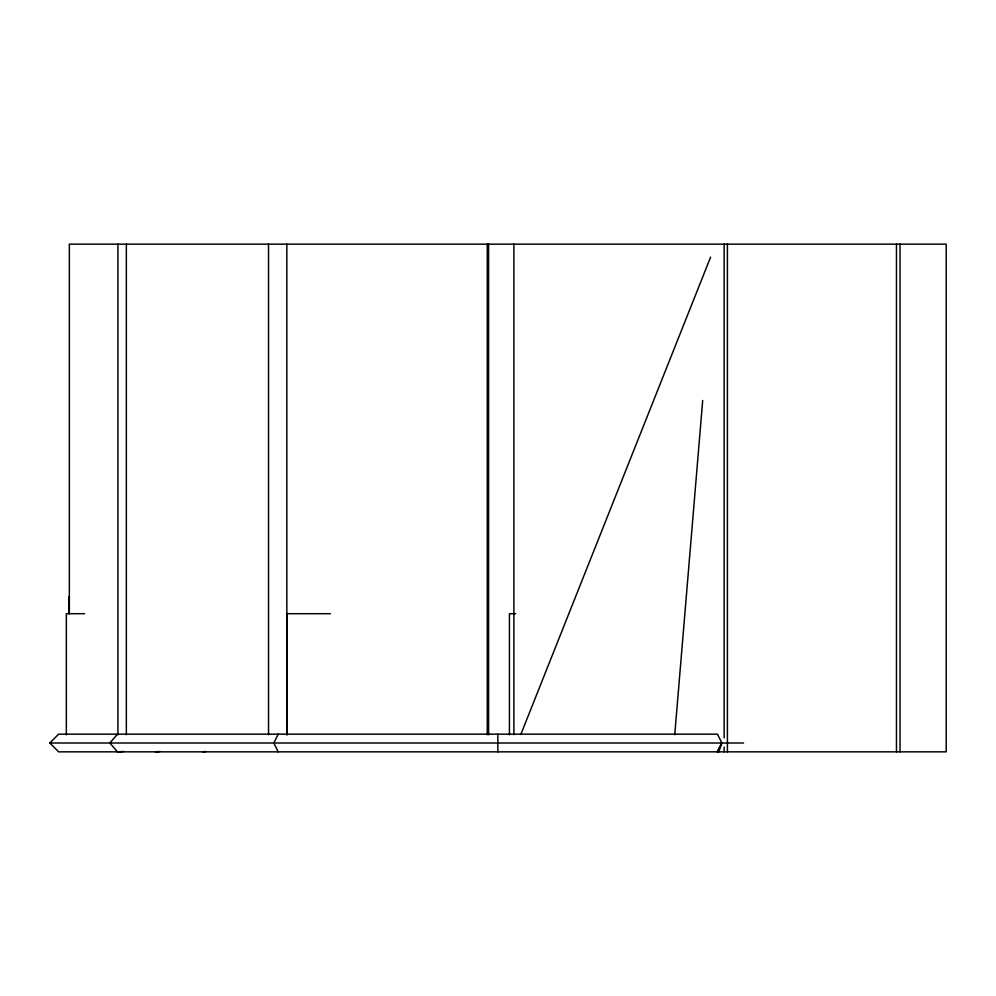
<?xml version="1.0" encoding="UTF-8"?>
<svg xmlns="http://www.w3.org/2000/svg" width="996" height="996" viewBox="0 0 996 996"><rect width="100%" height="100%" fill="white"/><g stroke="black" fill="none" stroke-linecap="round" stroke-linejoin="round"><path stroke-width="1.49" d="M674.74 734.811L702.69 400.492M718.776 751.843L721.876 743.004L717.456 734.164L58.64 734.164L49.8 743.004L58.64 751.843L946.2 751.843L946.2 244.157L69.347 244.157L69.347 613.661M520.796 734.525L710.596 257.142M278.245 734.164L273.825 743.004L278.245 751.843M717.456 751.843L721.876 743.004L717.145 751.843M117.478 734.164L109.834 743.004L117.478 751.843L123.666 751.482M202.985 751.843L206.06 751.457M155.339 751.843L159.945 751.494M84.623 613.698L66.346 613.698L66.346 734.861M330.398 613.698L286.923 613.698L286.923 734.861M515.629 613.698L509.429 613.698L509.429 734.861M49.8 743.004L743.539 743.004M900.023 244.157L900.023 751.843M896.462 244.157L896.462 751.843M727.404 244.157L727.404 751.843M724.142 244.157L724.142 737.862M724.142 747.174L724.142 751.843M513.911 244.157L513.911 734.762M497.851 734.164L497.851 751.843M488.588 244.157L488.588 734.762M487.256 244.157L487.256 734.762M286.836 244.157L286.836 734.762M268.534 244.157L268.534 734.762M126.343 244.157L126.343 734.762M117.926 244.157L117.926 734.762M69.073 596.529L69.073 613.548"/></g></svg>
